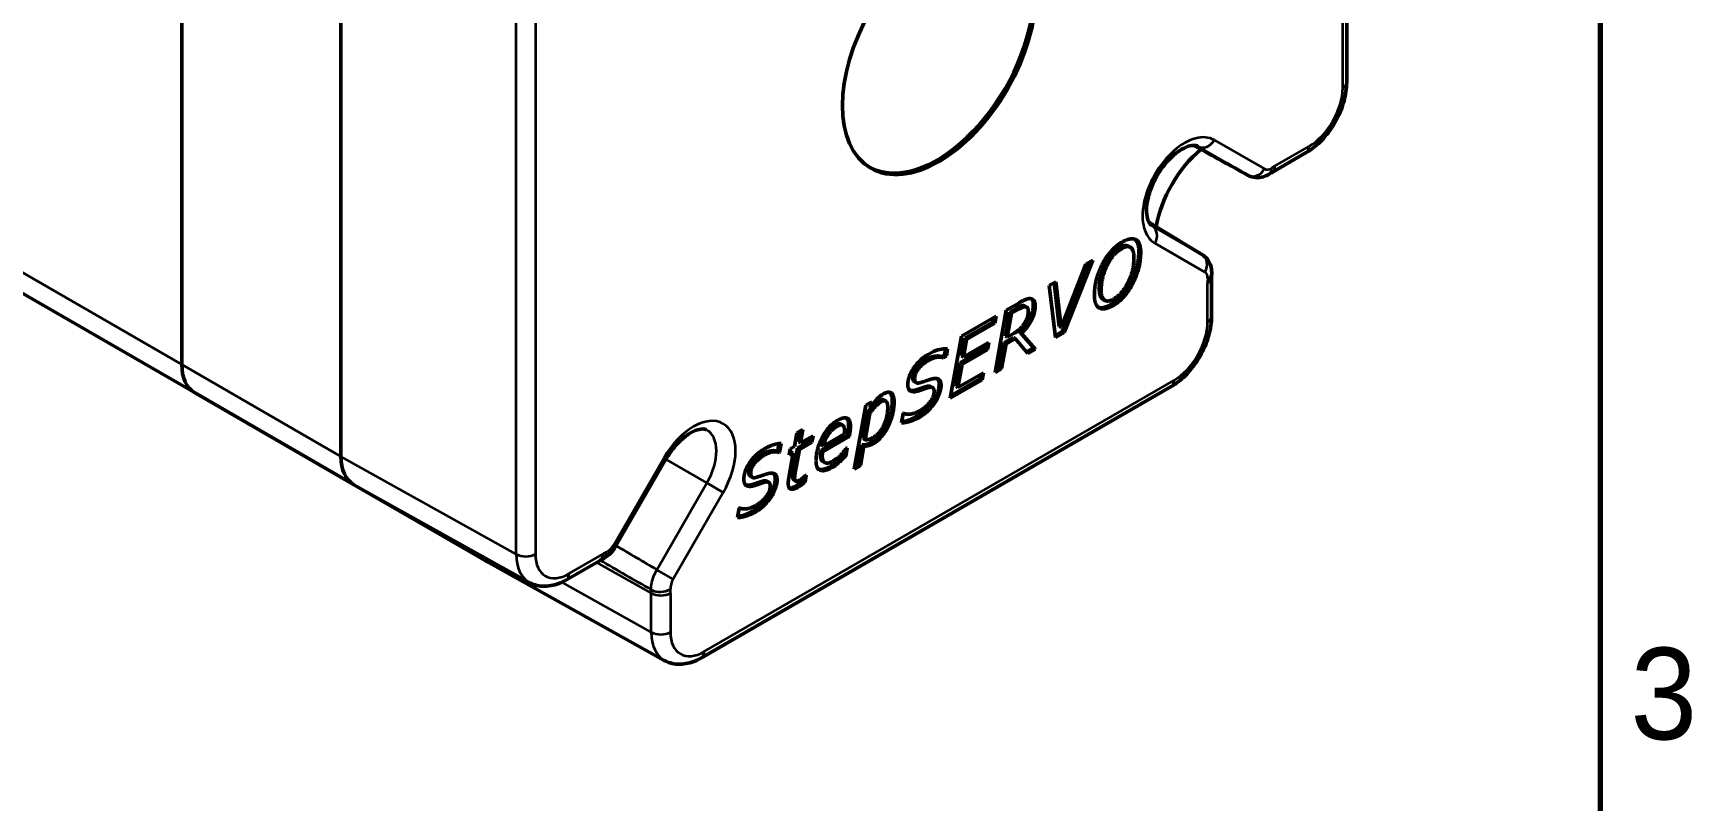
# Model space of a CAD drawing. Header units: millimetres. Extents: x 851 to 2938, y -145 to 588.
# Drawn here: x 1522.7 to 1644.3, y 366.5 to 422.7 of the extents above; entities that cross this region are included whole.
import ezdxf

# ---------------------------------------------------------------- set-up
doc = ezdxf.new("R2010")
doc.units = ezdxf.units.MM
doc.header["$LTSCALE"] = 2
doc.layers.get('0').update_dxf_attribs({"lineweight": 25})
for name, color, linetype, lineweight in [('경계(ISO)', 7, 'Continuous', 70), ('외형선(ISO)', 7, 'Continuous', 50), ('좁은 외형선(ISO)', 7, 'Continuous', 35)]:
    doc.layers.add(name, color=color, linetype=linetype, lineweight=lineweight)
doc.styles.get("Standard").update_dxf_attribs({"font": ''})
doc.styles.get('Standard').set_extended_font_data('Gulim')

# ---------------------------------------------------------------- blocks, each defined once
blk = doc.blocks.new('경계 Default Border')
at = {"layer": '경계(ISO)', "flags": 128}
blk.add_lwpolyline([(10, 10), (10, 287), (410, 287), (410, 10), (10, 10)], dxfattribs=at)
at = {"layer": '경계(ISO)', "insert": (411.157, 183.793), "char_height": 3.5, "attachment_point": 7}
blk.add_mtext('3', dxfattribs=at)

msp = doc.modelspace()

# ---------------------------------------------------------------- linework, layer by layer
at = {"layer": '외형선(ISO)', "color": 0}
for p, q in [((1618.9574, 458.8735), (1618.9574, 419.1216)), ((1533.5692, 438.4493), (1533.5692, 398.441)), ((1533.5692, 438.4493), (1533.5692, 398.441)), ((1545.2365, 391.7048), (1545.2365, 431.7134)), ((1545.2365, 431.7132), (1545.2365, 391.7049)), ((1474.7507, 430.878), (1534.5012, 396.381)), ((1607.7366, 414.504), (1607.7734, 414.4828)), ((1613.5074, 412.5401), (1615.9826, 413.9691)), ((1604.5084, 408.8277), (1604.4716, 408.8489)), ((1603.1008, 407.0324), (1602.9594, 407.114)), ((1598.0242, 401.1513), (1599.8482, 405.7936)), ((1600.1191, 405.95), (1598.0992, 400.8646)), ((1600.3446, 406.0802), (1598.2406, 400.783)), ((1599.8482, 405.7936), (1600.3446, 406.0802)), ((1597.1439, 404.2323), (1597.6317, 404.5139)), ((1597.6143, 400.4214), (1597.1439, 404.2323)), ((1597.5081, 404.4425), (1597.8827, 401.2329)), ((1597.6317, 404.5139), (1598.0242, 401.1513)), ((1609.0579, 404.8332), (1609.0579, 401.9751)), ((1594.0052, 402.4202), (1594.9663, 402.975)), ((1594.7787, 402.5835), (1594.2476, 402.2769)), ((1594.9201, 402.5018), (1594.3891, 402.1952)), ((1595.5006, 402.6484), (1595.3592, 402.7301)), ((1601.225, 403.1449), (1601.0836, 403.2265)), ((1590.7193, 400.5231), (1593.2577, 401.9886)), ((1593.0239, 401.557), (1590.956, 400.3631)), ((1593.1653, 401.4754), (1591.0974, 400.2814)), ((1593.0835, 401.888), (1593.0239, 401.557)), ((1593.1653, 401.4754), (1593.0239, 401.557)), ((1593.2577, 401.9886), (1593.1653, 401.4754)), ((1593.1884, 397.8661), (1594.0052, 402.4202)), ((1594.2476, 402.2769), (1593.9359, 400.5272)), ((1594.3891, 402.1952), (1594.0774, 400.4456)), ((1594.3891, 402.1952), (1594.2476, 402.2769)), ((1598.0242, 401.1513), (1597.8827, 401.2329)), ((1589.9025, 395.969), (1590.7193, 400.5231)), ((1590.956, 400.3631), (1590.7251, 399.0734)), ((1591.0974, 400.2814), (1590.8665, 398.9917)), ((1590.8665, 398.9917), (1592.7252, 400.0648)), ((1591.0974, 400.2814), (1590.956, 400.3631)), ((1592.7252, 400.0648), (1592.6328, 399.5516)), ((1593.8494, 400.044), (1593.5232, 398.2227)), ((1594.5218, 400.4322), (1593.8494, 400.044)), ((1593.9908, 399.9623), (1593.8494, 400.044)), ((1594.0774, 400.4456), (1593.9359, 400.5272)), ((1594.6632, 400.3506), (1593.9908, 399.9623)), ((1594.0774, 400.4456), (1594.5738, 400.7322)), ((1594.6632, 400.3506), (1594.5218, 400.4322)), ((1595.5926, 399.2542), (1594.6632, 400.3506)), ((1595.125, 400.7472), (1594.9836, 400.8288)), ((1594.9836, 400.8288), (1596.0024, 399.6541)), ((1595.125, 400.7472), (1596.1438, 399.5724)), ((1598.0992, 400.8646), (1597.5955, 400.5738)), ((1598.2406, 400.783), (1597.6143, 400.4214)), ((1598.2406, 400.783), (1598.0992, 400.8646)), ((1589.4783, 399.16), (1589.2315, 399.0175)), ((1589.3729, 398.9359), (1589.2315, 399.0175)), ((1589.6197, 399.0784), (1589.3729, 398.9359)), ((1589.5513, 399.6008), (1589.4783, 399.16)), ((1589.6197, 399.0784), (1589.4783, 399.16)), ((1589.705, 399.5933), (1589.6197, 399.0784)), ((1592.4914, 399.6332), (1590.6327, 398.5601)), ((1590.8665, 398.9917), (1590.7251, 399.0734)), ((1592.6328, 399.5516), (1590.7742, 398.4785)), ((1592.551, 399.9642), (1592.4914, 399.6332)), ((1592.6328, 399.5516), (1592.4914, 399.6332)), ((1593.9908, 399.9623), (1593.6646, 398.141)), ((1596.0024, 399.6541), (1595.4997, 399.3638)), ((1596.1438, 399.5724), (1595.5926, 399.2542)), ((1596.1438, 399.5724), (1596.0024, 399.6541)), ((1590.6327, 398.5601), (1590.3239, 396.8355)), ((1590.7742, 398.4785), (1590.4653, 396.7538)), ((1590.4653, 396.7538), (1592.324, 397.8269)), ((1590.7742, 398.4785), (1590.6327, 398.5601)), ((1592.1498, 397.7264), (1592.0902, 397.3954)), ((1592.324, 397.8269), (1592.2317, 397.3137)), ((1593.6646, 398.141), (1593.1884, 397.8661)), ((1593.5232, 398.2227), (1593.2211, 398.0483)), ((1593.6646, 398.141), (1593.5232, 398.2227)), ((1534.5012, 396.381), (1546.1534, 389.6536)), ((1606.0831, 396.8227), (1571.6569, 376.9467)), ((1587.4073, 397.1109), (1587.2658, 397.1926)), ((1588.6022, 396.7492), (1588.4607, 396.8308)), ((1592.2317, 397.3137), (1589.9025, 395.969)), ((1592.0902, 397.3954), (1589.9352, 396.1512)), ((1590.4653, 396.7538), (1590.3239, 396.8355)), ((1592.2317, 397.3137), (1592.0902, 397.3954)), ((1582.8632, 390.7751), (1583.7031, 395.4524)), ((1583.7031, 395.4524), (1584.1476, 395.7091)), ((1583.9737, 395.6087), (1583.9426, 395.4341)), ((1584.0841, 395.3525), (1583.9426, 395.4341)), ((1584.1476, 395.7091), (1584.0841, 395.3525)), ((1585.1676, 395.7685), (1585.0262, 395.8501)), ((1582.0065, 393.9925), (1581.8651, 394.0742)), ((1583.8561, 394.9509), (1583.5097, 393.0146)), ((1583.9975, 394.8692), (1583.6511, 392.933)), ((1583.9975, 394.8692), (1583.8561, 394.9509)), ((1586.3223, 394.1685), (1586.4377, 394.8584)), ((1586.4377, 394.8584), (1586.4695, 394.8767)), ((1578.4734, 392.4331), (1578.6494, 393.4145)), ((1578.6494, 393.4145), (1579.0968, 393.6728)), ((1579.6192, 392.8413), (1578.6956, 392.3081)), ((1578.9227, 393.5723), (1578.7793, 392.773)), ((1578.9207, 392.6914), (1578.7793, 392.773)), ((1579.7606, 392.7597), (1578.837, 392.2264)), ((1579.0968, 393.6728), (1578.9207, 392.6914)), ((1578.9207, 392.6914), (1579.8414, 393.2229)), ((1579.6683, 393.123), (1579.6192, 392.8413)), ((1579.7606, 392.7597), (1579.6192, 392.8413)), ((1579.8414, 393.2229), (1579.7606, 392.7597)), ((1582.3596, 393.2637), (1580.4028, 392.134)), ((1582.501, 393.1821), (1580.5442, 392.0523)), ((1580.6077, 392.4689), (1582.1287, 393.347)), ((1582.501, 393.1821), (1582.3596, 393.2637)), ((1583.6511, 392.933), (1583.5097, 393.0146)), ((1577.2482, 392.099), (1577.2136, 392.079)), ((1577.355, 391.9973), (1577.2136, 392.079)), ((1577.3396, 392.6506), (1577.2482, 392.099)), ((1577.3896, 392.0173), (1577.2482, 392.099)), ((1577.3896, 392.0173), (1577.355, 391.9973)), ((1577.4964, 392.6622), (1577.3896, 392.0173)), ((1578.0607, 390.1319), (1578.3897, 391.9682)), ((1578.0895, 391.7949), (1578.1703, 392.2581)), ((1578.3897, 391.9682), (1578.0895, 391.7949)), ((1578.2483, 392.0498), (1578.1212, 391.9765)), ((1578.1703, 392.2581), (1578.4734, 392.4331)), ((1578.3897, 391.9682), (1578.2483, 392.0498)), ((1578.6956, 392.3081), (1578.4099, 390.7301)), ((1578.837, 392.2264), (1578.5513, 390.6484)), ((1578.837, 392.2264), (1578.6956, 392.3081)), ((1580.5442, 392.0523), (1580.4028, 392.134)), ((1580.6077, 392.4689), (1580.4663, 392.5505)), ((1582.1435, 392.1199), (1582.0941, 391.8107)), ((1582.2355, 391.7291), (1582.0941, 391.8107)), ((1582.3336, 392.3423), (1582.2355, 391.7291)), ((1582.3076, 392.3273), (1582.3336, 392.3423)), ((1583.426, 392.553), (1583.1692, 391.115)), ((1583.5674, 392.4714), (1583.3106, 391.0334)), ((1583.5674, 392.4714), (1583.426, 392.553)), ((1565.3867, 385.1429), (1569.0554, 391.4973)), ((1579.3421, 390.3418), (1579.2584, 389.8503)), ((1579.319, 390.3285), (1579.3421, 390.3418)), ((1580.7066, 391.258), (1580.5651, 391.3397)), ((1581.7795, 391.2925), (1581.6381, 391.3741)), ((1583.3106, 391.0334), (1582.8632, 390.7751)), ((1583.1692, 391.115), (1582.8959, 390.9573)), ((1583.3106, 391.0334), (1583.1692, 391.115)), ((1556.0529, 383.9381), (1546.1835, 389.6362)), ((1559.0359, 382.4726), (1546.1881, 389.6336)), ((1575.3893, 390.1724), (1575.2479, 390.254)), ((1576.5842, 389.8106), (1576.4428, 389.8923)), ((1578.5759, 389.901), (1578.4344, 389.9827)), ((1579.1595, 390.1816), (1579.117, 389.9319)), ((1579.2584, 389.8503), (1579.117, 389.9319)), ((1574.3043, 387.23), (1574.4198, 387.9198)), ((1574.4198, 387.9198), (1574.4515, 387.9382)), ((1568.9354, 376.7572), (1556.0876, 383.9181)), ((1564.2325, 384.0912), (1561.7574, 382.6622))]:
    msp.add_line(p, q, dxfattribs=at)
msp.add_ellipse((1589.0771, 421.507), major_axis=(5.0087, 8.6754), ratio=0.57735027, dxfattribs=at)
for centre, major_axis, ratio, start_param, end_param in [((1588.9357, 421.5887), (5, 8.6603), 0.57735027, 3.09379864, 6.33097932), ((1609.1527, 409.9164), (3, 5.1962), 0.57739424, 0.99298907, 2.14860359), ((1536.7512, 400.2781), (-2.25, -3.8971), 0.57735027, 5.49778714, 6.28318531), ((1536.7512, 400.2781), (-2.25, -3.8971), 0.57735027, 5.49778714, 6.28318531), ((1548.4186, 393.5422), (-2.2502, -3.8974), 0.5773063, 5.49782522, 6.29191129), ((1558.3181, 387.8267), (-2.2502, -3.8974), 0.5773063, 6.01391821, 6.29191129)]:
    msp.add_ellipse(centre, major_axis=major_axis, ratio=ratio, start_param=start_param, end_param=end_param, dxfattribs=at)
for points, degree, knots in [([(1618.9574, 419.1216), (1618.9574, 418.6837), (1618.8875, 418.2207), (1618.6327, 417.2913), (1618.4407, 416.8124), (1617.9666, 415.9302), (1617.6808, 415.515), (1617.0617, 414.7937), (1616.7225, 414.4757), (1616.2422, 414.1285), (1616.1134, 414.0446), (1615.9826, 413.9691)], 3, [0, 0, 0, 0, 0.14903947, 0.14903947, 0.301837475, 0.301837475, 0.44967528, 0.44967528, 0.593933299, 0.593933299, 0.645330005, 0.645330005, 0.645330005, 0.645330005]), ([(1608.0421, 414.4386), (1607.9705, 414.4779), (1607.8834, 414.5046), (1607.604, 414.5037), (1607.4094, 414.4678), (1606.9884, 414.2926), (1606.7738, 414.1716), (1606.3286, 413.8463), (1606.098, 413.6405), (1605.6489, 413.1564), (1605.4309, 412.8763), (1605.0374, 412.2709), (1604.8626, 411.9452), (1604.5788, 411.2887), (1604.4696, 410.958), (1604.326, 410.3362), (1604.2901, 410.0445), (1604.283, 409.5379), (1604.3098, 409.3213), (1604.3998, 408.9773), (1604.4622, 408.8521), (1604.5764, 408.694), (1604.627, 408.6498), (1604.6811, 408.6171)], 3, [3.93933373, 3.93933373, 3.93933373, 3.93933373, 4.25102441, 4.25102441, 4.57370936, 4.57370936, 4.84459883, 4.84459883, 5.12131583, 5.12131583, 5.40651676, 5.40651676, 5.69607953, 5.69607953, 5.98462258, 5.98462258, 6.26680264, 6.26680264, 6.53983915, 6.53983915, 6.81525823, 6.81525823, 7.05624056, 7.05624056, 7.05624056, 7.05624056]), ([(1613.2921, 412.4094), (1613.1125, 412.2951), (1612.9142, 412.2105), (1612.5201, 412.1282), (1612.3188, 412.1243), (1611.9944, 412.189), (1611.8634, 412.2362), (1611.7438, 412.3018)], 3, [0, 0, 0, 0, 0.067149868, 0.067149868, 0.129434763, 0.129434763, 0.172724257, 0.172724257, 0.172724257, 0.172724257]), ([(1608.3824, 406.4796), (1608.5116, 406.4013), (1608.6283, 406.2993), (1608.8189, 406.0674), (1608.8953, 405.9351), (1609.0103, 405.6446), (1609.0461, 405.4822), (1609.0655, 405.2411), (1609.0667, 405.1631), (1609.0634, 405.085)], 3, [0, 0, 0, 0, 0.047957672, 0.047957672, 0.095878323, 0.095878323, 0.148353467, 0.148353467, 0.173014841, 0.173014841, 0.173014841, 0.173014841]), ([(1600.8194, 403.9682), (1600.8194, 403.4016), (1601.0733, 403.2325), (1601.0836, 403.2265)], 2, [0, 0, 0, 0.5, 0.520504732, 0.520504732, 0.520504732]), ([(1595.8565, 403.2524), (1595.8852, 403.2246), (1595.9851, 403.0734), (1595.9851, 402.8367)], 2, [0.346870364, 0.346870364, 0.346870364, 0.5, 1, 1, 1]), ([(1609.0579, 401.9751), (1609.0579, 401.5373), (1608.988, 401.0743), (1608.7332, 400.1449), (1608.5412, 399.6659), (1608.0672, 398.7838), (1607.7813, 398.3685), (1607.1622, 397.6473), (1606.823, 397.3292), (1606.3427, 396.9821), (1606.2139, 396.8982), (1606.0831, 396.8227)], 3, [0, 0, 0, 0, 0.14903947, 0.14903947, 0.301837475, 0.301837475, 0.44967528, 0.44967528, 0.593933299, 0.593933299, 0.645330005, 0.645330005, 0.645330005, 0.645330005]), ([(1588.3195, 399.2108), (1588.5677, 399.3541), (1588.7923, 399.4544), (1589.1945, 399.5688), (1589.435, 399.61), (1589.6328, 399.5978), (1589.695, 399.5939), (1589.705, 399.5933)], 3, [0, 0, 0, 0, 0.406446932, 0.406446932, 0.812893863, 0.969340431, 0.999184084, 0.999184084, 0.999184084, 0.999184084]), ([(1587.1477, 397.4745), (1587.1477, 397.2946), (1587.2518, 397.2007), (1587.2658, 397.1926)], 2, [0, 0, 0, 0.5, 0.563380282, 0.563380282, 0.563380282]), ([(1587.4479, 394.6418), (1587.1015, 394.4418), (1586.5614, 394.275), (1586.337, 394.2566)], 2, [0, 0, 0, 0.5, 0.870499545, 0.870499545, 0.870499545]), ([(1572.0421, 393.654), (1571.9705, 393.6933), (1571.8834, 393.72), (1571.6088, 393.7191), (1571.4227, 393.6857), (1571.0135, 393.5207), (1570.7999, 393.4032), (1570.356, 393.0844), (1570.1255, 392.8819), (1569.6754, 392.4037), (1569.4563, 392.1261), (1569.1884, 391.72), (1569.1203, 391.6096), (1569.0554, 391.4973)], 3, [3.93933373, 3.93933373, 3.93933373, 3.93933373, 4.25102441, 4.25102441, 4.56271509, 4.56271509, 4.83371027, 4.83371027, 5.11005857, 5.11005857, 5.39498221, 5.39498221, 5.49778714, 5.49778714, 5.49778714, 5.49778714]), ([(1575.1298, 390.536), (1575.1298, 390.356), (1575.2338, 390.2621), (1575.2479, 390.254)], 2, [0, 0, 0, 0.5, 0.563380282, 0.563380282, 0.563380282]), ([(1575.4299, 387.7032), (1575.0836, 387.5033), (1574.5434, 387.3365), (1574.3191, 387.3181)], 2, [0, 0, 0, 0.5, 0.870499545, 0.870499545, 0.870499545]), ([(1565.3867, 385.1429), (1565.2787, 384.9558), (1565.1465, 384.7798), (1564.8512, 384.4745), (1564.6843, 384.3415), (1564.4851, 384.2289), (1564.4651, 384.218), (1564.445, 384.2076)], 3, [0, 0, 0, 0, 0.064812285, 0.064812285, 0.130105106, 0.130105106, 0.137324787, 0.137324787, 0.137324787, 0.137324787]), ([(1561.7574, 382.6622), (1561.3922, 382.4513), (1561.0076, 382.3044), (1560.236, 382.1684), (1559.8346, 382.1808), (1559.3161, 382.3365), (1559.1718, 382.397), (1559.0359, 382.4726)], 3, [0, 0, 0, 0, 0.143548655, 0.143548655, 0.288962355, 0.288962355, 0.347109524, 0.347109524, 0.347109524, 0.347109524]), ([(1571.6569, 376.9467), (1571.2917, 376.7358), (1570.9071, 376.589), (1570.1355, 376.4529), (1569.7341, 376.4653), (1569.2156, 376.6211), (1569.0713, 376.6815), (1568.9354, 376.7572)], 3, [0, 0, 0, 0, 0.143548655, 0.143548655, 0.288962355, 0.288962355, 0.347109524, 0.347109524, 0.347109524, 0.347109524])]:
    msp.add_open_spline(points, degree=degree, knots=knots, dxfattribs=at)
for points, degree in [([(1607.7858, 414.4758), (1607.7816, 414.4781), (1607.7775, 414.4804), (1607.7734, 414.4828)], 3), ([(1611.7438, 412.3018), (1610.4243, 413.0266), (1609.1049, 413.7513), (1607.7858, 414.4758)], 3), ([(1613.5074, 412.5401), (1613.436, 412.4988), (1613.3642, 412.4552), (1613.2921, 412.4094)], 3), ([(1604.5084, 408.8277), (1604.5125, 408.8253), (1604.5166, 408.8229), (1604.5206, 408.8204)], 3), ([(1604.5206, 408.8204), (1605.8077, 408.0403), (1607.0949, 407.26), (1608.3824, 406.4796)], 3), ([(1601.0185, 405.7461), (1601.2783, 406.2627), (1602.0518, 407.1525), (1602.5107, 407.4175)], 2), ([(1602.5107, 407.4175), (1603.1399, 407.7807), (1603.8585, 407.4025), (1603.8585, 406.6659)], 2), ([(1603.4417, 407.6177), (1603.7171, 407.3924), (1603.7171, 406.7476)], 2), ([(1602.2971, 407.0109), (1601.9565, 406.8142), (1601.4111, 406.1394), (1601.2148, 405.7195)], 2), ([(1602.4385, 406.9292), (1602.098, 406.7326), (1601.5525, 406.0577), (1601.3562, 405.6378)], 2), ([(1602.9594, 407.114), (1602.7176, 407.2536), (1602.2971, 407.0109)], 2), ([(1603.3621, 406.3027), (1603.3621, 406.8626), (1602.8743, 407.1808), (1602.4385, 406.9292)], 2), ([(1602.958, 404.5197), (1603.1572, 404.948), (1603.3621, 405.8361), (1603.3621, 406.3027)], 2), ([(1603.7171, 406.7476), (1603.7171, 406.2144), (1603.44, 405.0646), (1603.1745, 404.538)], 2), ([(1603.8585, 406.6659), (1603.8585, 406.1327), (1603.5814, 404.983), (1603.3159, 404.4564)], 2), ([(1600.4644, 403.5133), (1600.4644, 404.0731), (1600.7501, 405.2112), (1601.0185, 405.7461)], 2), ([(1601.2148, 405.7195), (1601.0243, 405.3062), (1600.8194, 404.3914), (1600.8194, 403.9682)], 2), ([(1601.3562, 405.6378), (1601.1657, 405.2246), (1600.9608, 404.3098), (1600.9608, 403.8865)], 2), ([(1609.0634, 405.085), (1609.0597, 404.9997), (1609.0579, 404.9157), (1609.0579, 404.8332)], 3), ([(1600.9608, 403.8865), (1600.9608, 403.32), (1601.4486, 402.995), (1601.8873, 403.2483)], 2), ([(1603.1745, 404.538), (1602.9061, 403.9965), (1602.1441, 403.1133), (1601.6679, 402.8384)], 2), ([(1603.3159, 404.4564), (1603.0475, 403.9148), (1602.2856, 403.0317), (1601.8094, 402.7568)], 2), ([(1601.8873, 403.2483), (1602.2221, 403.4416), (1602.7704, 404.1148), (1602.958, 404.5197)], 2), ([(1595.3213, 402.7468), (1595.2289, 402.7768), (1594.9692, 402.6934), (1594.7787, 402.5835)], 2), ([(1595.4627, 402.6651), (1595.3704, 402.6951), (1595.1106, 402.6118), (1594.9201, 402.5018)], 2), ([(1594.9663, 402.975), (1595.2895, 403.1617), (1595.6936, 403.2983), (1595.8408, 403.2567)], 2), ([(1595.9851, 402.8367), (1595.9851, 402.3268), (1595.4338, 401.2387), (1594.9836, 400.8288)], 2), ([(1596.1265, 402.7551), (1596.1265, 402.2452), (1595.5753, 401.1571), (1595.125, 400.7472)], 2), ([(1595.3592, 402.7301), (1595.3416, 402.7402), (1595.3213, 402.7468)], 2), ([(1595.6157, 402.3368), (1595.6157, 402.4835), (1595.5406, 402.6401), (1595.4627, 402.6651)], 2), ([(1595.8408, 403.2567), (1595.9736, 403.2233), (1596.1265, 402.9917), (1596.1265, 402.7551)], 2), ([(1601.8094, 402.7568), (1601.1773, 402.3918), (1600.4644, 402.7801), (1600.4644, 403.5133)], 2), ([(1601.6679, 402.8384), (1601.0903, 402.5049), (1600.7429, 402.6383)], 2), ([(1594.5738, 400.7322), (1594.8047, 400.8655), (1595.1481, 401.1638), (1595.2867, 401.3637)], 2), ([(1595.2867, 401.3637), (1595.4425, 401.5937), (1595.6157, 402.1036), (1595.6157, 402.3368)], 2), ([(1586.7841, 396.9646), (1586.7841, 397.5478), (1587.6412, 398.8192), (1588.3195, 399.2108)], 2), ([(1588.0944, 398.7976), (1587.6643, 398.5493), (1587.1477, 397.8111), (1587.1477, 397.4745)], 2), ([(1589.2315, 399.0175), (1589.0641, 399.1008), (1588.4407, 398.9975), (1588.0944, 398.7976)], 2), ([(1589.3729, 398.9359), (1589.2055, 399.0192), (1588.5821, 398.9159), (1588.2358, 398.7159)], 2), ([(1588.2358, 398.7159), (1587.8058, 398.4676), (1587.2891, 397.7295), (1587.2891, 397.3929)], 2), ([(1584.9903, 396.2823), (1585.3771, 396.5056), (1585.784, 396.1873), (1585.784, 395.6874)], 2), ([(1585.4692, 396.4016), (1585.6426, 396.2305), (1585.6426, 395.769)], 2), ([(1587.5662, 396.5097), (1587.1939, 396.3914), (1586.7841, 396.618), (1586.7841, 396.9646)], 2), ([(1587.4248, 396.5914), (1587.1136, 396.4925), (1586.9193, 396.5554)], 2), ([(1587.2891, 397.3929), (1587.2891, 397.2129), (1587.4738, 397.0463), (1587.7134, 397.1146)], 2), ([(1588.1954, 396.843), (1588.0424, 396.8047), (1587.6153, 396.648), (1587.4248, 396.5914)], 2), ([(1588.3368, 396.7613), (1588.1838, 396.723), (1587.7567, 396.5664), (1587.5662, 396.5097)], 2), ([(1587.6701, 395.0534), (1588.1752, 395.345), (1588.7149, 396.1198), (1588.7149, 396.4797)], 2), ([(1587.7134, 397.1146), (1587.8635, 397.1613), (1588.3686, 397.3329), (1588.5388, 397.3812)], 2), ([(1588.4607, 396.8308), (1588.3653, 396.8859), (1588.1954, 396.843)], 2), ([(1588.7149, 396.4797), (1588.7149, 396.6697), (1588.5215, 396.808), (1588.3368, 396.7613)], 2), ([(1588.5388, 397.3812), (1588.8765, 397.4695), (1589.2257, 397.2479), (1589.2257, 396.928)], 2), ([(1589.0843, 397.0096), (1589.0843, 396.7397), (1588.8563, 396.0781), (1588.6514, 395.7699)], 2), ([(1589.2257, 396.928), (1589.2257, 396.658), (1588.9977, 395.9965), (1588.7928, 395.6882)], 2), ([(1588.9612, 397.3994), (1589.0843, 397.2782), (1589.0843, 397.0096)], 2), ([(1584.6584, 395.7807), (1584.4621, 395.6674), (1584.0379, 395.1992), (1583.8561, 394.9509)], 2), ([(1584.7998, 395.6991), (1584.6036, 395.5857), (1584.1793, 395.1175), (1583.9975, 394.8692)], 2), ([(1584.0841, 395.3525), (1584.3034, 395.6557), (1584.7334, 396.134), (1584.9903, 396.2823)], 2), ([(1585.0262, 395.8501), (1584.9024, 395.9216), (1584.6584, 395.7807)], 2), ([(1585.3164, 395.3175), (1585.3164, 395.6441), (1585.0711, 395.8557), (1584.7998, 395.6991)], 2), ([(1585.048, 394.0427), (1585.1837, 394.351), (1585.3164, 394.9942), (1585.3164, 395.3175)], 2), ([(1585.6426, 395.769), (1585.6426, 395.3125), (1585.3973, 394.371), (1585.1952, 393.9744)], 2), ([(1585.784, 395.6874), (1585.784, 395.2308), (1585.5387, 394.2894), (1585.3367, 393.8928)], 2), ([(1588.6514, 395.7699), (1588.432, 395.4399), (1587.8462, 394.8717), (1587.4479, 394.6418)], 2), ([(1588.7928, 395.6882), (1588.5735, 395.3583), (1587.9876, 394.7901), (1587.5893, 394.5601)], 2), ([(1580.0564, 391.3875), (1580.0564, 392.2306), (1580.9771, 393.9653), (1581.6583, 394.3585)], 2), ([(1581.4216, 393.9786), (1581.0839, 393.7836), (1580.5615, 392.9988), (1580.4663, 392.5505)], 2), ([(1581.8651, 394.0742), (1581.7261, 394.1544), (1581.4216, 393.9786)], 2), ([(1582.1489, 393.612), (1582.1489, 393.9053), (1581.8718, 394.0752), (1581.563, 393.8969)], 2), ([(1581.6583, 394.3585), (1582.1085, 394.6184), (1582.5876, 394.3752), (1582.5876, 393.9086)], 2), ([(1582.2886, 394.5202), (1582.4462, 394.3687), (1582.4462, 393.9902)], 2), ([(1582.4462, 393.9902), (1582.4462, 393.9069), (1582.4058, 393.527), (1582.3596, 393.2637)], 2), ([(1585.1952, 393.9744), (1584.9932, 393.5712), (1584.4506, 392.9246), (1584.1447, 392.748)], 2), ([(1584.2832, 393.1079), (1584.5285, 393.2496), (1584.921, 393.7495), (1585.048, 394.0427)], 2), ([(1587.5893, 394.5601), (1587.243, 394.3602), (1586.6224, 394.1685), (1586.3223, 394.1685)], 2), ([(1586.4695, 394.8767), (1586.6975, 394.7584), (1587.3613, 394.8751), (1587.6701, 395.0534)], 2), ([(1581.563, 393.8969), (1581.2253, 393.702), (1580.7029, 392.9171), (1580.6077, 392.4689)], 2), ([(1582.1287, 393.347), (1582.1402, 393.4337), (1582.1489, 393.5487), (1582.1489, 393.612)], 2), ([(1582.5876, 393.9086), (1582.5876, 393.8253), (1582.5472, 393.4454), (1582.501, 393.1821)], 2), ([(1584.1447, 392.748), (1583.9311, 392.6247), (1583.5732, 392.5314), (1583.426, 392.553)], 2), ([(1583.6511, 392.933), (1583.8041, 392.9246), (1584.0841, 392.993), (1584.2832, 393.1079)], 2), ([(1585.3367, 393.8928), (1585.1346, 393.4895), (1584.592, 392.843), (1584.2861, 392.6664)], 2), ([(1574.7661, 390.0261), (1574.7661, 390.6093), (1575.6233, 391.8807), (1576.3016, 392.2723)], 2), ([(1576.0764, 391.859), (1575.6464, 391.6107), (1575.1298, 390.8726), (1575.1298, 390.536)], 2), ([(1576.2179, 391.7774), (1575.7878, 391.5291), (1575.2712, 390.7909), (1575.2712, 390.4543)], 2), ([(1577.2136, 392.079), (1577.0462, 392.1623), (1576.4228, 392.059), (1576.0764, 391.859)], 2), ([(1577.355, 391.9973), (1577.1876, 392.0806), (1576.5642, 391.9773), (1576.2179, 391.7774)], 2), ([(1576.3016, 392.2723), (1576.6739, 392.4872), (1577.2771, 392.6589), (1577.4964, 392.6622)], 2), ([(1580.4028, 392.134), (1580.3883, 392.0457), (1580.3768, 391.8857), (1580.3768, 391.819)], 2), ([(1580.3768, 391.819), (1580.3768, 391.4484), (1580.5651, 391.3397)], 2), ([(1580.5442, 392.0523), (1580.5298, 391.964), (1580.5182, 391.804), (1580.5182, 391.7374)], 2), ([(1580.5182, 391.7374), (1580.5182, 391.3508), (1580.9281, 391.1475), (1581.3033, 391.3641)], 2), ([(1581.3033, 391.3641), (1581.5659, 391.5158), (1582.12, 392.0723), (1582.3076, 392.3273)], 2), ([(1582.0941, 391.8107), (1581.9757, 391.6924), (1581.7852, 391.5024), (1581.6381, 391.3741)], 2), ([(1582.2355, 391.7291), (1582.1172, 391.6107), (1581.9267, 391.4208), (1581.7795, 391.2925)], 2), ([(1584.2861, 392.6664), (1584.0725, 392.543), (1583.7146, 392.4497), (1583.5674, 392.4714)], 2), ([(1575.2712, 390.4543), (1575.2712, 390.2744), (1575.4559, 390.1077), (1575.6955, 390.176)], 2), ([(1575.6955, 390.176), (1575.8455, 390.2227), (1576.3506, 390.3943), (1576.5209, 390.4427)], 2), ([(1576.5209, 390.4427), (1576.8586, 390.531), (1577.2078, 390.3093), (1577.2078, 389.9894)], 2), ([(1576.9433, 390.4609), (1577.0664, 390.3397), (1577.0664, 390.0711)], 2), ([(1578.4099, 390.7301), (1578.3868, 390.6101), (1578.3493, 390.3085), (1578.3493, 390.2285)], 2), ([(1578.5513, 390.6484), (1578.5282, 390.5285), (1578.4907, 390.2269), (1578.4907, 390.1469)], 2), ([(1578.9034, 389.9886), (1579.0016, 390.0452), (1579.27, 390.2769), (1579.319, 390.3285)], 2), ([(1581.234, 390.8942), (1580.6827, 390.576), (1580.0564, 390.8109), (1580.0564, 391.3875)], 2), ([(1581.0926, 390.9759), (1580.5559, 390.666), (1580.2449, 390.7692)], 2), ([(1581.6381, 391.3741), (1581.4909, 391.2492), (1581.2629, 391.0742), (1581.0926, 390.9759)], 2), ([(1581.7795, 391.2925), (1581.6323, 391.1675), (1581.4043, 390.9925), (1581.234, 390.8942)], 2), ([(1575.5483, 389.5712), (1575.176, 389.4529), (1574.7661, 389.6795), (1574.7661, 390.0261)], 2), ([(1575.4069, 389.6528), (1575.0957, 389.5539), (1574.9014, 389.6169)], 2), ([(1576.1775, 389.9044), (1576.0245, 389.8661), (1575.5973, 389.7095), (1575.4069, 389.6528)], 2), ([(1576.3189, 389.8228), (1576.1659, 389.7845), (1575.7388, 389.6278), (1575.5483, 389.5712)], 2), ([(1575.6522, 388.1148), (1576.1573, 388.4064), (1576.697, 389.1812), (1576.697, 389.5412)], 2), ([(1576.4428, 389.8923), (1576.3474, 389.9474), (1576.1775, 389.9044)], 2), ([(1576.697, 389.5412), (1576.697, 389.7311), (1576.5036, 389.8694), (1576.3189, 389.8228)], 2), ([(1577.0664, 390.0711), (1577.0664, 389.8011), (1576.8384, 389.1396), (1576.6335, 388.8313)], 2), ([(1577.2078, 389.9894), (1577.2078, 389.7195), (1576.9798, 389.0579), (1576.7749, 388.7497)], 2), ([(1578.0203, 389.7386), (1578.0203, 389.8286), (1578.0405, 390.0102), (1578.0607, 390.1319)], 2), ([(1578.7072, 389.4454), (1578.3781, 389.2554), (1578.0203, 389.382), (1578.0203, 389.7386)], 2), ([(1578.5657, 389.527), (1578.2767, 389.3601), (1578.1034, 389.3887)], 2), ([(1578.3493, 390.2285), (1578.3493, 390.0319), (1578.4344, 389.9827)], 2), ([(1578.4907, 390.1469), (1578.4907, 389.9469), (1578.6668, 389.8519), (1578.9034, 389.9886)], 2), ([(1579.117, 389.9319), (1578.9842, 389.8186), (1578.6812, 389.5937), (1578.5657, 389.527)], 2), ([(1579.2584, 389.8503), (1579.1257, 389.737), (1578.8226, 389.512), (1578.7072, 389.4454)], 2), ([(1574.4515, 387.9382), (1574.6795, 387.8199), (1575.3434, 387.9365), (1575.6522, 388.1148)], 2), ([(1576.6335, 388.8313), (1576.4141, 388.5014), (1575.8282, 387.9332), (1575.4299, 387.7032)], 2), ([(1576.7749, 388.7497), (1576.5555, 388.4197), (1575.9697, 387.8515), (1575.5714, 387.6216)], 2), ([(1575.5714, 387.6216), (1575.225, 387.4216), (1574.6045, 387.23), (1574.3043, 387.23)], 2), ([(1564.445, 384.2076), (1564.3747, 384.1711), (1564.3038, 384.1323), (1564.2325, 384.0912)], 3)]:
    msp.add_open_spline(points, degree=degree, dxfattribs=at)
at = {"layer": '좁은 외형선(ISO)', "color": 0}
for p, q in [((1618.6645, 418.7133), (1618.6645, 458.4653)), ((1473.8187, 432.938), (1533.5692, 398.441)), ((1558.0817, 384.5452), (1558.0817, 424.2972)), ((1559.4897, 424.3007), (1559.4897, 384.5487)), ((1609.2577, 414.8916), (1612.9264, 412.7734)), ((1608.063, 414.4268), (1608.0286, 414.4457)), ((1611.7317, 412.3087), (1608.063, 414.4268)), ((1613.7145, 412.9978), (1616.1897, 414.4269)), ((1604.7017, 408.6049), (1604.6681, 408.6252)), ((1604.7017, 408.6049), (1608.3704, 406.4867)), ((1608.5652, 405.2197), (1604.8965, 407.3378)), ((1602.4385, 406.9292), (1602.2971, 407.0109)), ((1603.8585, 406.6659), (1603.7171, 406.7476)), ((1601.3562, 405.6378), (1601.2148, 405.7195)), ((1600.9608, 403.8865), (1600.8194, 403.9682)), ((1603.3159, 404.4564), (1603.1745, 404.538)), ((1608.765, 401.5669), (1608.765, 404.4249)), ((1594.9201, 402.5018), (1594.7787, 402.5835)), ((1595.4627, 402.6651), (1595.3213, 402.7468)), ((1596.1265, 402.7551), (1595.9851, 402.8367)), ((1601.8094, 402.7568), (1601.6679, 402.8384)), ((1588.2358, 398.7159), (1588.0944, 398.7976)), ((1533.5692, 398.441), (1545.2365, 391.7049)), ((1571.864, 377.4045), (1606.2902, 397.2804)), ((1587.2891, 397.3929), (1587.1477, 397.4745)), ((1587.5662, 396.5097), (1587.4248, 396.5914)), ((1588.3368, 396.7613), (1588.1954, 396.843)), ((1589.2257, 396.928), (1589.0843, 397.0096)), ((1584.7998, 395.6991), (1584.6584, 395.7807)), ((1585.784, 395.6874), (1585.6426, 395.769)), ((1588.7928, 395.6882), (1588.6514, 395.7699)), ((1581.563, 393.8969), (1581.4216, 393.9786)), ((1582.5876, 393.9086), (1582.4462, 393.9902)), ((1585.3367, 393.8928), (1585.1952, 393.9744)), ((1587.5893, 394.5601), (1587.4479, 394.6418)), ((1584.2861, 392.6664), (1584.1447, 392.748)), ((1558.0817, 384.5452), (1545.2365, 391.7048)), ((1565.2278, 385.2347), (1568.8965, 391.5891)), ((1568.8965, 391.5891), (1569.0554, 391.4973)), ((1576.2179, 391.7774), (1576.0764, 391.859)), ((1580.5182, 391.7374), (1580.3768, 391.819)), ((1572.063, 389.7609), (1569.0554, 391.4973)), ((1575.2712, 390.4543), (1575.1298, 390.536)), ((1578.5513, 390.6484), (1578.4099, 390.7301)), ((1581.234, 390.8942), (1581.0926, 390.9759)), ((1568.3943, 383.4065), (1572.063, 389.7609)), ((1573.2577, 389.0711), (1569.589, 382.7167)), ((1573.2577, 389.0711), (1572.063, 389.7609)), ((1575.5483, 389.5712), (1575.4069, 389.6528)), ((1576.3189, 389.8228), (1576.1775, 389.9044)), ((1577.2078, 389.9894), (1577.0664, 390.0711)), ((1578.4907, 390.1469), (1578.3493, 390.2285)), ((1578.7072, 389.4454), (1578.5657, 389.527)), ((1576.7749, 388.7497), (1576.6335, 388.8313)), ((1575.5714, 387.6216), (1575.4299, 387.7032)), ((1558.0871, 384.3444), (1558.0869, 384.3445)), ((1561.9645, 383.1199), (1564.4397, 384.549)), ((1565.2278, 385.2347), (1565.3867, 385.1429)), ((1559.7551, 383.4147), (1559.7551, 383.4147)), ((1563.9558, 383.9314), (1567.9812, 381.6878)), ((1569.589, 382.7167), (1568.3943, 383.4065)), ((1567.9812, 378.8297), (1561.4186, 382.4875)), ((1567.9812, 378.8297), (1567.9812, 381.6878)), ((1569.3892, 381.6913), (1569.3892, 378.8333))]:
    msp.add_line(p, q, dxfattribs=at)
for centre, major_axis, ratio, start_param, end_param in [((1616.1895, 417.2846), (1.75, 3.0311), 0.57739424, 3.92702889, 5.49774907), ((1617.9574, 419.1216), (1, 0), 0.57735027, 5.49778714, 6.28318531), ((1607.0771, 411.1147), (-2.1806, -3.7769), 0.57735027, 3.14159265, 6.28318531), ((1608.5506, 415.2998), (-0.5, -0.866), 0.81649658, 0.01745329, 1.57079633), ((1396.7408, 530.2434), (-325.2773, 178.5621), 0.00026838, 3.99045709, 4.00655962), ((1606.3823, 411.5158), (1.6807, 2.911), 0.57735027, 0, 0.01234291), ((1615.4826, 414.8351), (0.5, -0.866), 0.57735027, 0, 0.78539816), ((1612.2193, 413.1817), (-0.5, -0.866), 0.81649658, 0.01745329, 1.57079633), ((1613.4264, 413.6396), (-0.5, -0.8661), 0.57734988, 0.00005812, 0.83634883), ((1612.7553, 413.2531), (0.5368, -0.8437), 0.54719279, 6.28318476, 7.04437022), ((1613.7149, 407.2824), (-3.5, -6.0622), 0.57739424, 3.92702889, 3.97798694), ((1613.0074, 413.4061), (0.5, -0.866), 0.57735027, 0, 0.78539816), ((1398.7405, 533.707), (-317.278, 192.4174), 0.00026838, 2.27662568, 2.29272822), ((1606.3823, 411.5158), (-1.6807, -2.911), 0.57735027, 6.2708424, 6.28318531), ((1604.1894, 407.7461), (0.5, 0.866), 0.81649658, 4.71238898, 6.26573201), ((1607.8581, 405.628), (0.5, 0.866), 0.81649658, 4.71238898, 6.26573201), ((1608.0652, 404.3536), (0.5, 0.8661), 0.57734988, 5.44683663, 6.28312703), ((1608.0643, 405.128), (0.9991, -0.043), 0.54719279, 5.52200039, 6.28318605), ((1608.0579, 404.8332), (1, 0), 0.57735027, 5.49778714, 6.28318531), ((1613.7149, 407.2824), (-3.5, -6.0622), 0.57739424, 5.44679102, 5.49774907), ((1606.29, 400.1382), (1.75, 3.0311), 0.57739424, 3.92702889, 5.49774907), ((1608.0579, 401.9751), (1, 0), 0.57735027, 5.49778714, 6.28318531), ((1605.5831, 397.6887), (0.5, -0.866), 0.57735027, 0, 0.78539816), ((1571.0771, 390.3301), (2.1806, 3.7769), 0.57735027, 4.71238898, 7.85398163), ((1570.3823, 390.7312), (1.6807, 2.911), 0.57735027, 4.71238898, 6.29552822), ((1558.7826, 384.957), (1, 0), 0.57735027, 3.93571746, 5.49778714), ((1561.2576, 386.3861), (-2.237, -3.9048), 0.5773215, 5.49588633, 6.28962071), ((1561.9647, 385.9779), (-1.7501, -3.0313), 0.5773063, 5.49782522, 7.06854539), ((1563.7325, 384.9572), (0.5, -0.866), 0.57735027, 0, 0.78539816), ((1564.4393, 378.8331), (-3.5003, -6.0626), 0.5773063, 3.8759947, 3.92695274), ((1563.9847, 385.0954), (0.4603, -0.8878), 0.60600884, 0, 0.81220927), ((1564.7278, 385.5234), (0.5, 0.8661), 0.5773494, 3.87604139, 4.71233179), ((1343.6744, 501.9145), (-330.9104, 184.5168), 0.02111426, 3.97769591, 3.98997856), ((1561.2574, 383.5282), (0.5, -0.866), 0.57735027, 0, 0.78539816), ((1344.6496, 501.3515), (-329.91, 183.9402), 0.01588409, 3.97769561, 3.99300394), ((1568.6757, 382.387), (0.999, 0.0453), 0.60600884, 3.9093395, 5.47097603), ((1563.7322, 379.2413), (-3.0134, -5.1891), 0.57728921, 2.35768648, 2.40864452), ((1570.089, 382.4281), (-0.5, -0.8661), 0.57735114, 4.71244668, 5.5487374), ((1564.4393, 378.8331), (-3.5003, -6.0626), 0.5773063, 2.35623257, 2.40719061), ((1568.6821, 382.0996), (1, 0), 0.57735027, 3.93571746, 5.49778714), ((1568.6821, 379.2415), (1, 0), 0.57735027, 3.93571746, 5.49778714), ((1571.1571, 380.6707), (-2.237, -3.9048), 0.5773215, 5.49588633, 6.28962071), ((1571.8642, 380.2624), (-1.7501, -3.0313), 0.5773063, 5.49782522, 7.06854539), ((1571.1569, 377.8127), (0.5, -0.866), 0.57735027, 0, 0.78539816)]:
    msp.add_ellipse(centre, major_axis=major_axis, ratio=ratio, start_param=start_param, end_param=end_param, dxfattribs=at)
for points in [[(1611.7438, 412.3018), (1611.7398, 412.3041), (1611.7357, 412.3064), (1611.7317, 412.3087)], [(1608.3704, 406.4867), (1608.3744, 406.4844), (1608.3784, 406.482), (1608.3824, 406.4796)]]:
    msp.add_open_spline(points, degree=3, dxfattribs=at)
msp.add_open_spline([(1567.976, 381.934), (1567.9727, 382.0192), (1567.9756, 382.1086), (1567.9845, 382.2006), (1568.0031, 382.3917), (1568.0489, 382.5977), (1568.1182, 382.8016), (1568.1874, 383.0055), (1568.2821, 383.2128), (1568.3943, 383.4065)], degree=3, knots=[0, 0, 0, 0, 0.19216101, 0.19216101, 0.19216101, 0.59607246, 0.59607246, 0.59607246, 1, 1, 1, 1], dxfattribs=at)

# ---------------------------------------------------------------- block references
at = {"color": 0, "xscale": 1.9171971, "yscale": 1.9171971, "zscale": 1.9171971}
msp.add_blockref('경계 Default Border', (851.4918, 18.5123), dxfattribs=at)

doc.saveas('drawing.dxf')
